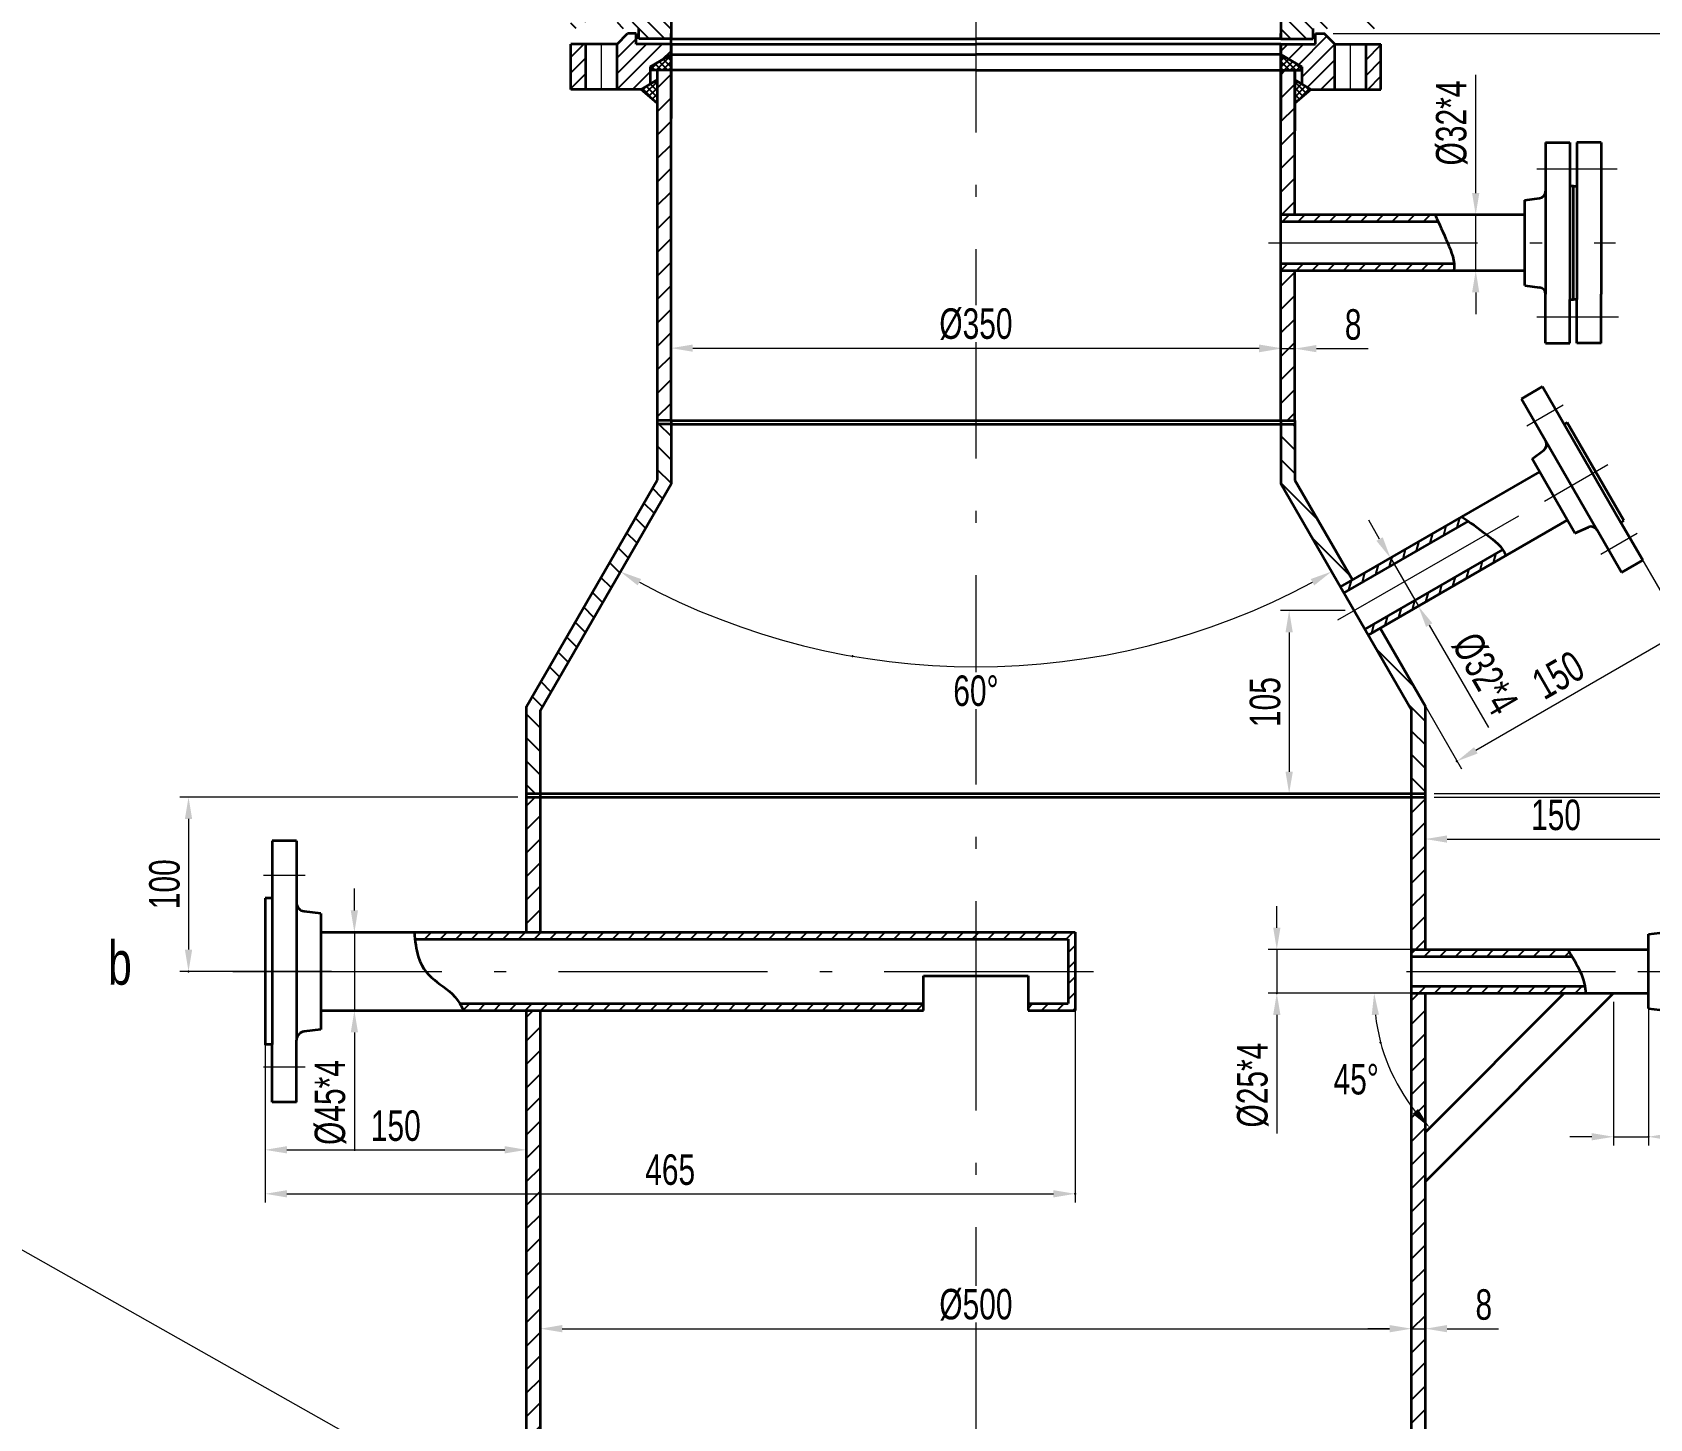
# Model space of a CAD drawing. Header units: millimetres. Extents: x -994 to 3211, y 1613 to 7558.
# Drawn here: x -240 to 688, y 3215 to 4010 of the extents above; entities that cross this region are included whole.
import ezdxf

# ---------------------------------------------------------------- set-up
doc = ezdxf.new("R2010")
doc.units = ezdxf.units.MM
doc.header["$LTSCALE"] = 10
doc.linetypes.add('ACAD_ISO10W100', pattern=[18.7, 12, -3, 0.7, -3])
for name, color, linetype, lineweight in [('中心线', 1, 'ACAD_ISO10W100', 18), ('实线层', 2, 'Continuous', 35), ('标注', 7, 'Continuous', 18)]:
    doc.layers.add(name, color=color, linetype=linetype, lineweight=lineweight)
doc.layers.add('剖面线层', color=5, linetype='Continuous')
doc.styles.add('HGCAD', font='HGCAD.SHX', dxfattribs={"width": 0.75, "bigfont": 'HZTXT.SHX'})
doc.dimstyles.new('HGCAD$0', dxfattribs={"dimtxt": 3.5, "dimasz": 2.5, "dimexe": 1, "dimexo": 1, "dimgap": 1, "dimtad": 1, "dimdec": 1, "dimdsep": 46, "dimtxsty": 'HGCAD', "dimcen": 0, "dimclrd": 130, "dimclre": 130, "dimclrt": 3, "dimadec": 1, "dimazin": 0, "dimtfac": 0.714286, "dimtmove": 0, "dimatfit": 1, "dimfxl": 0, "dimtzin": 0, "dimlwd": -1, "dimlwe": -1, "dimarcsym": 0})
doc.dimstyles.new('HGCAD$2', dxfattribs={"dimtxt": 3.5, "dimasz": 2.5, "dimexe": 1, "dimexo": 1, "dimgap": 1, "dimtad": 2, "dimtih": 1, "dimdec": 1, "dimdsep": 46, "dimtxsty": 'HGCAD', "dimcen": 0, "dimclrd": 130, "dimclre": 130, "dimclrt": 3, "dimadec": 0, "dimazin": 0, "dimtfac": 0.714286, "dimtmove": 0, "dimatfit": 1, "dimfxl": 0, "dimtzin": 0, "dimlwd": -1, "dimlwe": -1, "dimarcsym": 0})
pattern_1 = [(135, (-994.139, 1612.684), (-4.490128, -4.490128), [])]
pattern_2 = [(45, (-994.139, 1612.684), (-4.490128, 4.490128), [])]
pattern_3 = [(45, (-994.139, 1612.684), (-6.735192, 6.735192), [])]

# ---------------------------------------------------------------- blocks, each defined once
blk = doc.blocks.new('*D10')
at = {"color": 0, "ltscale": 5}
for p in [(709.73, 3547.57), (559.73, 3510.96), (709.73, 3510.96)]:
    blk.add_point(p, dxfattribs=at)
at = {"layer": '标注', "color": 130, "ltscale": 5}
for p, q in [((559.73, 3515.96), (559.73, 3552.57)), ((572.23, 3547.57), (697.23, 3547.57)), ((709.73, 3515.96), (709.73, 3552.57))]:
    blk.add_line(p, q, dxfattribs=at)
for points in [[(572.23, 3549.65), (572.23, 3545.48), (559.73, 3547.57)], [(697.23, 3549.65), (697.23, 3545.48), (709.73, 3547.57)]]:
    blk.add_solid(points, dxfattribs=at)
at = {"layer": '标注', "color": 3, "ltscale": 5, "insert": (634.73, 3561.32), "char_height": 17.5, "attachment_point": 5, "style": 'HGCAD', "bg_fill": 3, "box_fill_scale": 1.1, "bg_fill_color": 256, "bg_fill_true_color": 13158600, "bg_fill_transparency": 1022}
blk.add_mtext('150', dxfattribs=at)
blk = doc.blocks.new('*D11')
at = {"color": 0, "ltscale": 5}
for p in [(667.73, 3459.13), (687.73, 3459.13), (687.73, 3376.76)]:
    blk.add_point(p, dxfattribs=at)
at = {"layer": '标注', "color": 130, "ltscale": 5}
for p, q in [((667.73, 3454.13), (667.73, 3371.76)), ((687.73, 3454.13), (687.73, 3371.76)), ((655.23, 3376.76), (642.73, 3376.76)), ((667.73, 3376.76), (687.73, 3376.76)), ((700.23, 3376.76), (739.9, 3376.76))]:
    blk.add_line(p, q, dxfattribs=at)
for points in [[(655.23, 3378.85), (655.23, 3374.68), (667.73, 3376.76)], [(700.23, 3378.85), (700.23, 3374.68), (687.73, 3376.76)]]:
    blk.add_solid(points, dxfattribs=at)
at = {"layer": '标注', "color": 3, "ltscale": 5, "insert": (726.31, 3390.51), "char_height": 17.5, "attachment_point": 5, "style": 'HGCAD', "bg_fill": 3, "box_fill_scale": 1.1, "bg_fill_color": 256, "bg_fill_true_color": 13158600, "bg_fill_transparency": 1042}
blk.add_mtext('20', dxfattribs=at)
blk = doc.blocks.new('*D12')
at = {"color": 0, "ltscale": 5}
for p in [(559.73, 3484.13), (474.45, 3459.13), (559.73, 3459.13)]:
    blk.add_point(p, dxfattribs=at)
at = {"layer": '标注', "color": 130, "ltscale": 5}
for p, q in [((474.45, 3496.63), (474.45, 3509.13)), ((554.73, 3484.13), (469.45, 3484.13)), ((474.45, 3484.13), (474.45, 3459.13)), ((554.73, 3459.13), (469.45, 3459.13)), ((474.45, 3446.63), (474.45, 3378.7))]:
    blk.add_line(p, q, dxfattribs=at)
for points in [[(472.37, 3496.63), (476.53, 3496.63), (474.45, 3484.13)], [(472.37, 3446.63), (476.53, 3446.63), (474.45, 3459.13)]]:
    blk.add_solid(points, dxfattribs=at)
at = {"layer": '标注', "color": 3, "ltscale": 5, "insert": (460.7, 3406.42), "char_height": 17.5, "attachment_point": 5, "rotation": 90, "style": 'HGCAD', "bg_fill": 3, "box_fill_scale": 1.1, "bg_fill_color": 256, "bg_fill_true_color": 13158600, "bg_fill_transparency": 962}
blk.add_mtext('%%C25*4', dxfattribs=at)
blk = doc.blocks.new('*D13')
at = {"color": 0, "ltscale": 5}
for p in [(551.73, 3459.13), (639.45, 3459.13), (687.73, 3459.13), (534.03, 3430.89), (559.73, 3379.42)]:
    blk.add_point(p, dxfattribs=at)
at = {"layer": '标注', "color": 130, "ltscale": 5}
blk.add_line((546.73, 3459.13), (525.31, 3459.13), dxfattribs=at)
blk.add_arc((639.45, 3459.13), 109.14, 186.56576, 218.43424, dxfattribs=at)
for points in [[(528.94, 3446.53), (533.1, 3446.77), (530.31, 3459.13)], [(555.51, 3392.68), (552.4, 3389.9), (562.27, 3381.96)]]:
    blk.add_solid(points, dxfattribs=at)
at = {"layer": '标注', "color": 3, "ltscale": 5, "insert": (520.01, 3409.66), "char_height": 17.5, "attachment_point": 5, "style": 'HGCAD', "bg_fill": 3, "box_fill_scale": 1.1, "bg_fill_color": 256, "bg_fill_true_color": 13158600, "bg_fill_transparency": 837}
blk.add_mtext('45°', dxfattribs=at)
blk = doc.blocks.new('*D14')
at = {"color": 0, "ltscale": 5}
for p in [(51.73, 3260.85), (551.73, 3266.66), (551.73, 3260.85)]:
    blk.add_point(p, dxfattribs=at)
at = {"layer": '标注', "color": 130, "ltscale": 5}
for p, q in [((51.73, 3265.85), (51.73, 3271.66)), ((551.73, 3265.85), (551.73, 3271.66)), ((64.23, 3266.66), (539.23, 3266.66))]:
    blk.add_line(p, q, dxfattribs=at)
for points in [[(64.23, 3268.75), (64.23, 3264.58), (51.73, 3266.66)], [(539.23, 3268.75), (539.23, 3264.58), (551.73, 3266.66)]]:
    blk.add_solid(points, dxfattribs=at)
at = {"layer": '标注', "color": 3, "ltscale": 5, "insert": (301.73, 3280.41), "char_height": 17.5, "attachment_point": 5, "style": 'HGCAD', "bg_fill": 3, "box_fill_scale": 1.1, "bg_fill_color": 256, "bg_fill_true_color": 13158600, "bg_fill_transparency": 752}
blk.add_mtext('%%C500', dxfattribs=at)
blk = doc.blocks.new('*D15')
at = {"color": 0, "ltscale": 5}
for p in [(551.73, 3266.66), (559.73, 3266.66), (559.73, 3266.66)]:
    blk.add_point(p, dxfattribs=at)
at = {"layer": '标注', "color": 130, "ltscale": 5}
for p, q in [((539.23, 3266.66), (526.73, 3266.66)), ((551.73, 3266.66), (559.73, 3266.66)), ((572.23, 3266.66), (601.8, 3266.66))]:
    blk.add_line(p, q, dxfattribs=at)
for points in [[(539.23, 3268.75), (539.23, 3264.58), (551.73, 3266.66)], [(572.23, 3268.75), (572.23, 3264.58), (559.73, 3266.66)]]:
    blk.add_solid(points, dxfattribs=at)
at = {"layer": '标注', "color": 3, "ltscale": 5, "insert": (593.27, 3280.41), "char_height": 17.5, "attachment_point": 5, "style": 'HGCAD', "bg_fill": 3, "box_fill_scale": 1.1, "bg_fill_color": 256, "bg_fill_true_color": 13158600, "bg_fill_transparency": 1067}
blk.add_mtext('8', dxfattribs=at)
blk = doc.blocks.new('*D16')
at = {"color": 0, "ltscale": 5}
for p in [(-106.27, 3429.63), (43.73, 3429.63), (43.73, 3369.27)]:
    blk.add_point(p, dxfattribs=at)
at = {"layer": '标注', "color": 130, "ltscale": 5}
for p, q in [((-106.27, 3424.63), (-106.27, 3364.27)), ((43.73, 3424.63), (43.73, 3364.27))]:
    blk.add_line(p, q, dxfattribs=at)
at = {"layer": '标注', "color": 4, "ltscale": 5}
blk.add_line((-93.77, 3369.27), (31.23, 3369.27), dxfattribs=at)
for points in [[(-93.77, 3371.36), (-93.77, 3367.19), (-106.27, 3369.27)], [(31.23, 3371.36), (31.23, 3367.19), (43.73, 3369.27)]]:
    blk.add_solid(points, dxfattribs=at)
at = {"layer": '标注', "color": 3, "ltscale": 5, "insert": (-31.27, 3383.02), "char_height": 17.5, "attachment_point": 5, "style": 'HGCAD', "bg_fill": 3, "box_fill_scale": 1.1, "bg_fill_color": 256, "bg_fill_true_color": 13158600, "bg_fill_transparency": 762}
blk.add_mtext('150', dxfattribs=at)
blk = doc.blocks.new('*D17')
at = {"color": 0, "ltscale": 5}
for p in [(-106.27, 3471.63), (358.73, 3471.63), (358.73, 3344.05)]:
    blk.add_point(p, dxfattribs=at)
at = {"layer": '标注', "color": 130, "ltscale": 5}
for p, q in [((-106.27, 3466.63), (-106.27, 3339.05)), ((358.73, 3466.63), (358.73, 3339.05))]:
    blk.add_line(p, q, dxfattribs=at)
at = {"layer": '标注', "color": 4, "ltscale": 5}
blk.add_line((-93.77, 3344.05), (346.23, 3344.05), dxfattribs=at)
for points in [[(-93.77, 3346.13), (-93.77, 3341.96), (-106.27, 3344.05)], [(346.23, 3346.13), (346.23, 3341.96), (358.73, 3344.05)]]:
    blk.add_solid(points, dxfattribs=at)
at = {"layer": '标注', "color": 3, "ltscale": 5, "insert": (126.23, 3357.8), "char_height": 17.5, "attachment_point": 5, "style": 'HGCAD', "bg_fill": 3, "box_fill_scale": 1.1, "bg_fill_color": 256, "bg_fill_true_color": 13158600, "bg_fill_transparency": 732}
blk.add_mtext('465', dxfattribs=at)
blk = doc.blocks.new('*D18')
at = {"color": 0, "ltscale": 5}
for p in [(-39, 3494.13), (-55.04, 3449.13), (-39, 3449.13)]:
    blk.add_point(p, dxfattribs=at)
at = {"layer": '标注', "color": 4, "ltscale": 5}
for p, q in [((-55.04, 3506.63), (-55.04, 3519.13)), ((-55.04, 3494.13), (-55.04, 3449.13)), ((-55.04, 3436.63), (-55.04, 3368.7))]:
    blk.add_line(p, q, dxfattribs=at)
at = {"layer": '标注', "color": 130, "ltscale": 5}
for p, q in [((-44, 3494.13), (-60.04, 3494.13)), ((-44, 3449.13), (-60.04, 3449.13))]:
    blk.add_line(p, q, dxfattribs=at)
at = {"layer": '标注', "color": 4, "ltscale": 5}
for points in [[(-57.13, 3506.63), (-52.96, 3506.63), (-55.04, 3494.13)], [(-57.13, 3436.63), (-52.96, 3436.63), (-55.04, 3449.13)]]:
    blk.add_solid(points, dxfattribs=at)
at = {"layer": '标注', "color": 3, "ltscale": 5, "insert": (-68.79, 3396.42), "char_height": 17.5, "attachment_point": 5, "rotation": 90, "style": 'HGCAD', "bg_fill": 3, "box_fill_scale": 1.1, "bg_fill_color": 256, "bg_fill_true_color": 13158600, "bg_fill_transparency": 867}
blk.add_mtext('%%C45*4', dxfattribs=at)
blk = doc.blocks.new('*D19')
at = {"color": 0, "ltscale": 5}
for p in [(43.73, 3571.63), (-150.25, 3471.63), (-106.27, 3471.63)]:
    blk.add_point(p, dxfattribs=at)
at = {"layer": '标注', "color": 130, "ltscale": 5}
for p, q in [((38.73, 3571.63), (-155.25, 3571.63)), ((-111.27, 3471.63), (-155.25, 3471.63))]:
    blk.add_line(p, q, dxfattribs=at)
at = {"layer": '标注', "color": 4, "ltscale": 5}
blk.add_line((-150.25, 3559.13), (-150.25, 3484.13), dxfattribs=at)
for points in [[(-152.33, 3559.13), (-148.16, 3559.13), (-150.25, 3571.63)], [(-152.33, 3484.13), (-148.16, 3484.13), (-150.25, 3471.63)]]:
    blk.add_solid(points, dxfattribs=at)
at = {"layer": '标注', "color": 3, "ltscale": 5, "insert": (-164, 3521.63), "char_height": 17.5, "attachment_point": 5, "rotation": 90, "style": 'HGCAD', "bg_fill": 3, "box_fill_scale": 1.1, "bg_fill_color": 256, "bg_fill_true_color": 13158600, "bg_fill_transparency": 1067}
blk.add_mtext('100', dxfattribs=at)
blk = doc.blocks.new('*D20')
at = {"color": 0, "ltscale": 5}
for p in [(126.73, 3751.39), (476.73, 3751.39), (230.85, 3652.5), (51.73, 3621.49), (551.73, 3621.49)]:
    blk.add_point(p, dxfattribs=at)
at = {"layer": '标注', "color": 4, "ltscale": 5}
blk.add_arc((301.73, 4054.5), 408.2, 241.75458, 298.24542, dxfattribs=at)
for points in [[(107.54, 3693.08), (109.56, 3696.72), (97.63, 3700.99)], [(493.9, 3696.72), (495.93, 3693.08), (505.83, 3700.99)]]:
    blk.add_solid(points, dxfattribs=at)
at = {"layer": '标注', "color": 3, "ltscale": 5, "insert": (301.73, 3632.55), "char_height": 17.5, "attachment_point": 5, "style": 'HGCAD', "bg_fill": 3, "box_fill_scale": 1.1, "bg_fill_color": 256, "bg_fill_true_color": 13158600, "bg_fill_transparency": 1002}
blk.add_mtext('60°', dxfattribs=at)
blk = doc.blocks.new('*D21')
at = {"color": 0, "ltscale": 5}
for p in [(518.74, 3678.63), (481.53, 3573.63), (518.74, 3573.63)]:
    blk.add_point(p, dxfattribs=at)
at = {"layer": '标注', "color": 130, "ltscale": 5}
for p, q in [((513.74, 3678.63), (476.53, 3678.63)), ((513.74, 3573.63), (476.53, 3573.63))]:
    blk.add_line(p, q, dxfattribs=at)
at = {"layer": '标注', "color": 4, "ltscale": 5}
blk.add_line((481.53, 3666.13), (481.53, 3586.13), dxfattribs=at)
for points in [[(479.45, 3666.13), (483.62, 3666.13), (481.53, 3678.63)], [(479.45, 3586.13), (483.62, 3586.13), (481.53, 3573.63)]]:
    blk.add_solid(points, dxfattribs=at)
at = {"layer": '标注', "color": 3, "ltscale": 5, "insert": (467.78, 3626.13), "char_height": 17.5, "attachment_point": 5, "rotation": 90, "style": 'HGCAD', "bg_fill": 3, "box_fill_scale": 1.1, "bg_fill_color": 256, "bg_fill_true_color": 13158600, "bg_fill_transparency": 817}
blk.add_mtext('105', dxfattribs=at)
blk = doc.blocks.new('*D22')
at = {"color": 0, "ltscale": 5}
for p in [(681.56, 3712.61), (551.66, 3637.61), (577.88, 3592.2)]:
    blk.add_point(p, dxfattribs=at)
at = {"layer": '标注', "color": 130, "ltscale": 5}
for p, q in [((684.06, 3708.28), (710.29, 3662.87)), ((554.16, 3633.28), (580.38, 3587.87))]:
    blk.add_line(p, q, dxfattribs=at)
at = {"layer": '标注', "color": 4, "ltscale": 5}
blk.add_line((696.96, 3660.95), (588.71, 3598.45), dxfattribs=at)
for points in [[(695.92, 3662.75), (698, 3659.14), (707.79, 3667.2)], [(587.67, 3600.25), (589.75, 3596.64), (577.88, 3592.2)]]:
    blk.add_solid(points, dxfattribs=at)
at = {"layer": '标注', "color": 3, "ltscale": 5, "insert": (635.96, 3641.61), "char_height": 17.5, "attachment_point": 5, "rotation": 30, "style": 'HGCAD', "bg_fill": 3, "box_fill_scale": 1.1, "bg_fill_color": 256, "bg_fill_true_color": 13158600, "bg_fill_transparency": 1462}
blk.add_mtext('150', dxfattribs=at)
blk = doc.blocks.new('*D23')
at = {"color": 0, "ltscale": 5}
for p in [(539.69, 3708.84), (555.69, 3681.13), (555.69, 3681.13)]:
    blk.add_point(p, dxfattribs=at)
at = {"layer": '标注', "color": 4, "ltscale": 5}
for p, q in [((533.44, 3719.67), (527.19, 3730.49)), ((539.69, 3708.84), (555.69, 3681.13)), ((561.94, 3670.3), (595.91, 3611.47))]:
    blk.add_line(p, q, dxfattribs=at)
for points in [[(535.25, 3720.71), (531.64, 3718.63), (539.69, 3708.84)], [(563.75, 3671.35), (560.14, 3669.26), (555.69, 3681.13)]]:
    blk.add_solid(points, dxfattribs=at)
at = {"layer": '标注', "color": 3, "ltscale": 5, "insert": (593.96, 3642.35), "char_height": 17.5, "attachment_point": 5, "rotation": 300, "style": 'HGCAD', "bg_fill": 3, "box_fill_scale": 1.1, "bg_fill_color": 256, "bg_fill_true_color": 13158600, "bg_fill_transparency": 1227}
blk.add_mtext('%%c32*4', dxfattribs=at)
blk = doc.blocks.new('*D24')
at = {"color": 0, "ltscale": 5}
for p in [(126.73, 3829.36), (476.73, 3829.36), (476.73, 3829.19)]:
    blk.add_point(p, dxfattribs=at)
at = {"layer": '标注', "color": 4, "ltscale": 5}
blk.add_line((139.23, 3829.19), (464.23, 3829.19), dxfattribs=at)
at = {"layer": '标注', "color": 130, "ltscale": 5}
for p, q in [((126.73, 3824.36), (126.73, 3824.19)), ((476.73, 3824.36), (476.73, 3824.19))]:
    blk.add_line(p, q, dxfattribs=at)
at = {"layer": '标注', "color": 4, "ltscale": 5}
for points in [[(139.23, 3831.27), (139.23, 3827.11), (126.73, 3829.19)], [(464.23, 3831.27), (464.23, 3827.11), (476.73, 3829.19)]]:
    blk.add_solid(points, dxfattribs=at)
at = {"layer": '标注', "color": 3, "ltscale": 5, "insert": (301.73, 3842.94), "char_height": 17.5, "attachment_point": 5, "style": 'HGCAD', "bg_fill": 3, "box_fill_scale": 1.1, "bg_fill_color": 256, "bg_fill_true_color": 13158600, "bg_fill_transparency": 1162}
blk.add_mtext('%%C350', dxfattribs=at)
blk = doc.blocks.new('*D25')
at = {"color": 0, "ltscale": 5}
for p in [(476.73, 3829.36), (484.73, 3829.36), (484.73, 3828.9)]:
    blk.add_point(p, dxfattribs=at)
at = {"layer": '标注', "color": 4, "ltscale": 5}
for p, q in [((464.23, 3828.9), (451.73, 3828.9)), ((476.73, 3828.9), (484.73, 3828.9)), ((497.23, 3828.9), (526.8, 3828.9))]:
    blk.add_line(p, q, dxfattribs=at)
at = {"layer": '标注', "color": 130, "ltscale": 5}
for p, q in [((476.73, 3824.36), (476.73, 3823.9)), ((484.73, 3824.36), (484.73, 3823.9))]:
    blk.add_line(p, q, dxfattribs=at)
at = {"layer": '标注', "color": 4, "ltscale": 5}
for points in [[(464.23, 3830.99), (464.23, 3826.82), (476.73, 3828.9)], [(497.23, 3830.99), (497.23, 3826.82), (484.73, 3828.9)]]:
    blk.add_solid(points, dxfattribs=at)
at = {"layer": '标注', "color": 3, "ltscale": 5, "insert": (518.27, 3842.65), "char_height": 17.5, "attachment_point": 5, "style": 'HGCAD', "bg_fill": 3, "box_fill_scale": 1.1, "bg_fill_color": 256, "bg_fill_true_color": 13158600, "bg_fill_transparency": 2212}
blk.add_mtext('8', dxfattribs=at)
blk = doc.blocks.new('*D26')
at = {"color": 0, "ltscale": 5}
for p in [(588.62, 3905.62), (597.11, 3905.62), (597.11, 3873.62)]:
    blk.add_point(p, dxfattribs=at)
at = {"layer": '标注', "color": 4, "ltscale": 5}
for p, q in [((588.62, 3918.12), (588.62, 3986.06)), ((588.62, 3873.62), (588.62, 3905.62)), ((588.62, 3861.12), (588.62, 3848.62))]:
    blk.add_line(p, q, dxfattribs=at)
at = {"layer": '标注', "color": 130, "ltscale": 5}
for p, q in [((592.11, 3905.62), (583.62, 3905.62)), ((592.11, 3873.62), (583.62, 3873.62))]:
    blk.add_line(p, q, dxfattribs=at)
at = {"layer": '标注', "color": 4, "ltscale": 5}
for points in [[(586.54, 3918.12), (590.7, 3918.12), (588.62, 3905.62)], [(586.54, 3861.12), (590.7, 3861.12), (588.62, 3873.62)]]:
    blk.add_solid(points, dxfattribs=at)
at = {"layer": '标注', "color": 3, "ltscale": 5, "insert": (574.87, 3958.34), "char_height": 17.5, "attachment_point": 5, "rotation": 90, "style": 'HGCAD', "bg_fill": 3, "box_fill_scale": 1.1, "bg_fill_color": 256, "bg_fill_true_color": 13158600, "bg_fill_transparency": 1702}
blk.add_mtext('%%C32*4', dxfattribs=at)
blk = doc.blocks.new('*D63')
at = {"color": 0, "ltscale": 5}
for p in [(559.73, 3571.63), (914.35, 2671.63), (1028.9, 2671.63)]:
    blk.add_point(p, dxfattribs=at)
at = {"layer": '标注', "color": 130, "ltscale": 5}
for p, q in [((564.73, 3571.63), (1033.9, 3571.63)), ((919.35, 2671.63), (1033.9, 2671.63))]:
    blk.add_line(p, q, dxfattribs=at)
at = {"layer": '标注', "color": 4, "ltscale": 5}
blk.add_line((1028.9, 3559.13), (1028.9, 2684.13), dxfattribs=at)
for points in [[(1026.82, 3559.13), (1030.98, 3559.13), (1028.9, 3571.63)], [(1026.82, 2684.13), (1030.98, 2684.13), (1028.9, 2671.63)]]:
    blk.add_solid(points, dxfattribs=at)
at = {"layer": '标注', "color": 3, "ltscale": 5, "insert": (1015.15, 3121.63), "char_height": 17.5, "attachment_point": 5, "rotation": 90, "style": 'HGCAD', "bg_fill": 3, "box_fill_scale": 1.1, "bg_fill_color": 256, "bg_fill_true_color": 13158600, "bg_fill_transparency": 187}
blk.add_mtext('900', dxfattribs=at)
blk = doc.blocks.new('*D65')
at = {"color": 0, "ltscale": 5}
for p in [(501.73, 4009.63), (1028.9, 4009.63), (559.73, 3573.63)]:
    blk.add_point(p, dxfattribs=at)
at = {"layer": '标注', "color": 130, "ltscale": 5}
for p, q in [((506.73, 4009.63), (1033.9, 4009.63)), ((564.73, 3573.63), (1033.9, 3573.63))]:
    blk.add_line(p, q, dxfattribs=at)
at = {"layer": '标注', "color": 4, "ltscale": 5}
blk.add_line((1028.9, 3586.13), (1028.9, 3997.13), dxfattribs=at)
for points in [[(1026.82, 3997.13), (1030.98, 3997.13), (1028.9, 4009.63)], [(1026.82, 3586.13), (1030.98, 3586.13), (1028.9, 3573.63)]]:
    blk.add_solid(points, dxfattribs=at)
at = {"layer": '标注', "color": 3, "ltscale": 5, "insert": (1015.15, 3791.63), "char_height": 17.5, "attachment_point": 5, "rotation": 90, "style": 'HGCAD', "bg_fill": 3, "box_fill_scale": 1.1, "bg_fill_color": 256, "bg_fill_true_color": 13158600, "bg_fill_transparency": 287}
blk.add_mtext('436', dxfattribs=at)
blk = doc.blocks.new('*D91')
at = {"color": 0, "ltscale": 5}
for p in [(343.73, 7052.53), (343.73, 2361.63), (1175.34, 2361.63)]:
    blk.add_point(p, dxfattribs=at)
at = {"layer": '标注', "color": 130, "ltscale": 5}
for p, q in [((348.73, 7052.53), (1180.34, 7052.53)), ((348.73, 2361.63), (1180.34, 2361.63))]:
    blk.add_line(p, q, dxfattribs=at)
at = {"layer": '标注', "color": 4, "ltscale": 5}
blk.add_line((1175.34, 7040.03), (1175.34, 2374.13), dxfattribs=at)
for points in [[(1173.25, 7040.03), (1177.42, 7040.03), (1175.34, 7052.53)], [(1173.25, 2374.13), (1177.42, 2374.13), (1175.34, 2361.63)]]:
    blk.add_solid(points, dxfattribs=at)
at = {"layer": '标注', "color": 3, "ltscale": 5, "insert": (1161.59, 4707.08), "char_height": 17.5, "attachment_point": 5, "rotation": 90, "style": 'HGCAD', "bg_fill": 3, "box_fill_scale": 1.1, "bg_fill_color": 256, "bg_fill_true_color": 13158600, "bg_fill_transparency": 497}
blk.add_mtext('9555', dxfattribs=at)

msp = doc.modelspace()

# ---------------------------------------------------------------- hatches: boundary and pattern name
at = {"layer": '剖面线层'}
h = msp.add_hatch(dxfattribs=at)
h.set_pattern_fill('ANSI31', color=256, scale=2, angle=90, style=0)
h.set_pattern_definition(pattern_1)
h.paths.add_polyline_path([(114.73, 4025.59), (126.73, 4018.66), (126.73, 4012.59), (126.73, 4006.59), (108.23, 4006.59), (108.23, 4012.59), (95.73, 4012.59), (95.73, 4038.59), (109.54, 4038.59), (114.73, 4035.59)])
h.paths.add_polyline_path([(77.73, 4012.59), (69.23, 4012.59), (69.23, 4038.59), (77.73, 4038.59)])
h = msp.add_hatch(dxfattribs=at)
h.set_pattern_fill('ANSI31', color=256, scale=2, angle=90, style=0)
h.set_pattern_definition(pattern_1)
h.paths.add_polyline_path([(488.73, 4025.59), (476.73, 4018.66), (476.73, 4012.59), (476.73, 4006.59), (495.23, 4006.59), (495.23, 4012.59), (507.73, 4012.59), (507.73, 4038.59), (493.93, 4038.59), (488.73, 4035.59)])
h.paths.add_polyline_path([(525.73, 4012.59), (534.23, 4012.59), (534.23, 4038.59), (525.73, 4038.59)])
h = msp.add_hatch(dxfattribs=at)
h.set_pattern_fill('ANSI31', color=256, scale=2, style=0)
h.set_pattern_definition(pattern_2)
h.paths.add_polyline_path([(95.73, 4003.63), (101.73, 4009.63), (106.73, 4009.63), (106.73, 4003.63), (126.73, 4003.63), (126.73, 3997.56), (114.73, 3990.63), (114.73, 3980.63), (109.54, 3977.63), (95.73, 3977.63)])
h.paths.add_polyline_path([(77.73, 3977.63), (69.23, 3977.63), (69.23, 4003.63), (77.73, 4003.63)])
h = msp.add_hatch(dxfattribs=at)
h.set_pattern_fill('ANSI31', color=256, scale=2, style=0)
h.set_pattern_definition(pattern_2)
h.paths.add_polyline_path([(507.73, 4003.63), (501.73, 4009.63), (496.73, 4009.63), (496.73, 4003.63), (476.73, 4003.63), (476.73, 3997.56), (488.73, 3990.63), (488.73, 3980.63), (493.93, 3977.63), (507.73, 3977.63)])
h.paths.add_polyline_path([(525.73, 3977.63), (534.23, 3977.63), (534.23, 4003.63), (525.73, 4003.63)])
h = msp.add_hatch(dxfattribs=at)
h.set_pattern_fill('ANSI37', color=256, scale=0.8, style=0)
h.set_pattern_definition([(135, (110.7338, 2221.0688), (1.7960512, 1.7960512), []), (45, (110.7338, 2221.0688), (1.7960512, -1.7960512), [])])
h.paths.add_polyline_path([(114.73, 3990.63), (114.73, 3988.63), (126.73, 3988.63), (126.73, 3997.56)])
h.paths.add_polyline_path([(118.73, 3983.04), (109.54, 3977.63), (118.73, 3969.63)])
h = msp.add_hatch(dxfattribs=at)
h.set_pattern_fill('ANSI37', color=256, scale=0.8, style=0)
h.set_pattern_definition([(45, (492.7319, 2221.0688), (-1.7960512, 1.7960512), []), (135, (492.7319, 2221.0688), (-1.7960512, -1.7960512), [])])
h.paths.add_polyline_path([(476.73, 3997.56), (476.73, 3988.63), (488.73, 3988.63), (488.73, 3990.63)])
h.paths.add_polyline_path([(484.73, 3969.63), (493.93, 3977.63), (484.73, 3983.04)])
at = {"layer": '剖面线层', "ltscale": 5}
h = msp.add_hatch(dxfattribs=at)
h.set_pattern_fill('ANSI31', color=256, scale=3, style=0)
h.set_pattern_definition(pattern_3)
h.paths.add_polyline_path([(126.73, 3988.63), (118.73, 3988.63), (118.73, 3787.63), (126.73, 3787.63)])
h.paths.add_polyline_path([(484.73, 3988.63), (476.73, 3988.63), (476.73, 3961.02), (476.73, 3905.62), (484.73, 3905.62)])
h.paths.add_polyline_path([(484.73, 3873.62), (476.73, 3873.62), (476.73, 3787.63), (484.73, 3787.63)])
h = msp.add_hatch(dxfattribs=at)
h.set_pattern_fill('ANSI31', color=256, scale=2, style=0)
h.set_pattern_definition(pattern_2)
edge = h.paths.add_edge_path()
edge.add_spline(control_points=[(567.14, 3901.62), (566.52, 3902.97), (565.9, 3904.3), (565.28, 3905.62)], knot_values=[12.477004, 12.477004, 12.477004, 12.477004, 16.922924, 16.922924, 16.922924, 16.922924], degree=3, periodic=0)
edge.add_line((565.28, 3905.62), (476.73, 3905.62))
edge.add_line((476.73, 3905.62), (476.73, 3901.62))
edge.add_line((476.73, 3901.62), (567.14, 3901.62))
edge = h.paths.add_edge_path()
edge.add_spline(control_points=[(576.1, 3873.62), (576.3, 3874.95), (576.32, 3876.28), (576.19, 3877.62)], knot_values=[41.711222, 41.711222, 41.711222, 41.711222, 45.72334, 45.72334, 45.72334, 45.72334], degree=3, periodic=0)
edge.add_line((576.19, 3877.62), (476.73, 3877.62))
edge.add_line((476.73, 3877.62), (476.73, 3873.62))
edge.add_line((476.73, 3873.62), (576.1, 3873.62))
h = msp.add_hatch(dxfattribs=at)
h.set_pattern_fill('ANSI31', color=256, scale=3, angle=90, style=0)
h.set_pattern_definition([(135, (-994.139, 1612.684), (-6.735192, -6.735192), [])])
h.paths.add_polyline_path([(126.73, 3785.63), (118.73, 3785.63), (118.73, 3753.54), (43.73, 3623.63), (43.73, 3573.63), (51.73, 3573.63), (51.73, 3621.49), (126.73, 3751.39)])
h.paths.add_polyline_path([(484.73, 3785.63), (476.73, 3785.63), (476.73, 3751.39), (510.9, 3692.22), (517.83, 3696.22), (484.73, 3753.54)])
h.paths.add_polyline_path([(559.73, 3623.63), (533.83, 3668.51), (526.9, 3664.51), (551.73, 3621.49), (551.73, 3573.63), (559.73, 3573.63)])
h = msp.add_hatch(dxfattribs=at)
h.set_pattern_fill('ANSI31', color=256, scale=2, angle=30, style=0)
h.set_pattern_definition([(75, (-994.139, 1612.684), (-6.133629, 1.643501), [])])
edge = h.paths.add_edge_path()
edge.add_spline(control_points=[(584.27, 3729.96), (583.06, 3730.81), (581.85, 3731.66), (580.65, 3732.49)], knot_values=[12.477004, 12.477004, 12.477004, 12.477004, 16.922916, 16.922916, 16.922916, 16.922916], degree=3, periodic=0)
edge.add_line((580.65, 3732.49), (510.9, 3692.22))
edge.add_line((510.9, 3692.22), (512.9, 3688.75))
edge.add_line((512.9, 3688.75), (584.27, 3729.96))
edge = h.paths.add_edge_path()
edge.add_spline(control_points=[(606.02, 3710.19), (605.9, 3710.5), (605.76, 3710.82), (605.62, 3711.12)], knot_values=[44.702642, 44.702642, 44.702642, 44.702642, 45.72334, 45.72334, 45.72334, 45.72334], degree=3, periodic=0)
edge.add_spline(control_points=[(605.62, 3711.12), (605.33, 3711.74), (605, 3712.33), (604.64, 3712.91)], knot_values=[42.660499, 42.660499, 42.660499, 42.660499, 44.702642, 44.702642, 44.702642, 44.702642], degree=3, periodic=0)
edge.add_spline(control_points=[(604.64, 3712.91), (604.47, 3713.17), (604.29, 3713.44), (604.1, 3713.7)], knot_values=[41.711222, 41.711222, 41.711222, 41.711222, 42.660499, 42.660499, 42.660499, 42.660499], degree=3, periodic=0)
edge.add_line((604.1, 3713.7), (524.9, 3667.97))
edge.add_line((524.9, 3667.97), (526.9, 3664.51))
edge.add_line((526.9, 3664.51), (606.02, 3710.19))
h = msp.add_hatch(dxfattribs=at)
h.set_pattern_fill('ANSI31', color=256, scale=3, style=0)
h.set_pattern_definition(pattern_3)
h.paths.add_polyline_path([(51.73, 3571.63), (43.73, 3571.63), (43.73, 3494.13), (51.73, 3494.13)])
h.paths.add_polyline_path([(559.73, 3571.63), (551.73, 3571.63), (551.73, 3484.13), (559.73, 3484.13)])
h.paths.add_polyline_path([(559.73, 3459.13), (551.73, 3459.13), (551.73, 2984.13), (559.73, 2984.13)])
h.paths.add_polyline_path([(559.73, 2959.13), (551.73, 2959.13), (551.73, 2671.63), (559.73, 2671.63)])
h = msp.add_hatch(dxfattribs=at)
h.set_pattern_fill('ANSI31', color=256, scale=2, style=0)
h.set_pattern_definition(pattern_2)
edge = h.paths.add_edge_path()
edge.add_line((271.73, 3453.13), (5.48, 3453.13))
edge.add_spline(control_points=[(5.48, 3453.13), (5.57, 3452.97), (5.67, 3452.8), (5.77, 3452.64)], knot_values=[79.495547, 79.495547, 79.495547, 79.495547, 79.995557, 79.995557, 79.995557, 79.995557], degree=3, periodic=0)
edge.add_spline(control_points=[(5.77, 3452.64), (6.07, 3452.12), (6.36, 3451.58), (6.63, 3451.03)], knot_values=[79.995557, 79.995557, 79.995557, 79.995557, 81.532937, 81.532937, 81.532937, 81.532937], degree=3, periodic=0)
edge.add_spline(control_points=[(6.63, 3451.03), (6.94, 3450.42), (7.24, 3449.78), (7.51, 3449.13)], knot_values=[81.532937, 81.532937, 81.532937, 81.532937, 83.236812, 83.236812, 83.236812, 83.236812], degree=3, periodic=0)
edge.add_line((7.51, 3449.13), (271.73, 3449.13))
edge.add_line((271.73, 3449.13), (271.73, 3453.13))
h.paths.add_polyline_path([(358.73, 3494.13), (-20.6, 3494.13), (-20.26, 3490.13), (354.73, 3490.13), (354.73, 3453.13), (331.73, 3453.13), (331.73, 3449.13), (358.73, 3449.13)])
h = msp.add_hatch(dxfattribs=at)
h.set_pattern_fill('ANSI31', color=256, scale=2, style=0)
h.set_pattern_definition(pattern_2)
h.paths.add_polyline_path([(641.4, 3484.13), (551.73, 3484.13), (551.73, 3480.13), (643.94, 3480.13)])
edge = h.paths.add_edge_path()
edge.add_spline(control_points=[(651.58, 3459.13), (651.63, 3460.39), (651.53, 3461.72), (651.28, 3463.13)], knot_values=[36.851093, 36.851093, 36.851093, 36.851093, 40.543156, 40.543156, 40.543156, 40.543156], degree=3, periodic=0)
edge.add_line((651.28, 3463.13), (551.73, 3463.13))
edge.add_line((551.73, 3463.13), (551.73, 3459.13))
edge.add_line((551.73, 3459.13), (651.58, 3459.13))
h = msp.add_hatch(dxfattribs=at)
h.set_pattern_fill('ANSI31', color=256, scale=3, style=0)
h.set_pattern_definition(pattern_3)
h.paths.add_polyline_path([(51.73, 2671.63), (43.73, 2671.63), (43.73, 3449.13), (51.73, 3449.13)])

# ---------------------------------------------------------------- linework, layer by layer
at = {"layer": '中心线'}
for p, q in [((301.73, 7064.9), (301.73, 2333.5)), ((86.73, 3977.63), (86.73, 4003.63)), ((516.73, 3977.63), (516.73, 4003.63)), ((509.39, 3673.26), (628.02, 3741.36)), ((-124.86, 3471.63), (370.39, 3471.63)), ((548.83, 3471.63), (733.31, 3471.63))]:
    msp.add_line(p, q, dxfattribs=at)
at = {"layer": '中心线', "color": 1, "linetype": 'ACAD_ISO10W100'}
for p, q in [((623.73, 3932.12), (669.84, 3932.12)), ((469.68, 3889.62), (668.81, 3889.62)), ((623.73, 3847.12), (670.53, 3847.12)), ((618.02, 3784.67), (638.81, 3796.67)), ((628.02, 3741.36), (664.39, 3762.36)), ((660.52, 3711.06), (681.31, 3723.06)), ((-83.27, 3526.63), (-107.27, 3526.63)), ((-68.27, 3471.63), (-112.27, 3471.63)), ((681.73, 3471.63), (719.73, 3471.63)), ((-83.27, 3416.63), (-107.27, 3416.63))]:
    msp.add_line(p, q, dxfattribs=at)
at = {"layer": '实线层'}
for p, q in [((108.23, 4006.59), (108.23, 4012.59)), ((126.73, 4018.66), (126.73, 4006.59)), ((476.73, 4018.66), (476.73, 4006.59)), ((495.23, 4006.59), (495.23, 4012.59)), ((69.23, 3977.63), (69.23, 4003.63)), ((95.73, 4003.63), (69.23, 4003.63)), ((77.73, 3977.63), (77.73, 4003.63)), ((95.73, 4003.63), (101.73, 4009.63)), ((95.73, 3977.63), (95.73, 4003.63)), ((106.73, 4009.63), (101.73, 4009.63)), ((106.73, 4003.63), (106.73, 4009.63)), ((126.73, 4003.63), (106.73, 4003.63)), ((126.73, 4006.59), (108.23, 4006.59)), ((126.73, 3787.63), (126.73, 4009.63)), ((126.73, 4006.59), (126.73, 4009.63)), ((126.73, 4006.59), (301.73, 4006.59)), ((126.73, 4003.63), (126.73, 3961.02)), ((126.73, 4003.63), (301.73, 4003.63)), ((476.73, 4006.59), (301.73, 4006.59)), ((476.73, 4003.63), (301.73, 4003.63)), ((476.73, 4006.59), (476.73, 4009.63)), ((476.73, 4006.59), (495.23, 4006.59)), ((476.73, 3787.63), (476.73, 4003.63)), ((476.73, 4003.63), (476.73, 3961.02)), ((476.73, 4003.63), (496.73, 4003.63)), ((496.73, 4003.63), (496.73, 4009.63)), ((496.73, 4009.63), (501.73, 4009.63)), ((507.73, 4003.63), (501.73, 4009.63)), ((507.73, 3977.63), (507.73, 4003.63)), ((507.73, 4003.63), (534.23, 4003.63)), ((525.73, 3977.63), (525.73, 4003.63)), ((534.23, 3977.63), (534.23, 4003.63)), ((114.73, 3990.63), (126.73, 3997.56)), ((126.73, 3997.56), (301.73, 3997.56)), ((476.73, 3997.56), (301.73, 3997.56)), ((488.73, 3990.63), (476.73, 3997.56)), ((118.73, 3983.04), (109.54, 3977.63)), ((114.73, 3990.63), (114.73, 3980.63)), ((301.73, 3988.63), (114.73, 3988.63)), ((118.73, 3988.63), (118.73, 3787.63)), ((301.73, 3988.63), (488.73, 3988.63)), ((484.73, 3988.63), (484.73, 3953.87)), ((484.73, 3905.62), (484.73, 3988.63)), ((484.73, 3983.04), (493.93, 3977.63)), ((488.73, 3990.63), (488.73, 3980.63)), ((109.54, 3977.63), (69.23, 3977.63)), ((118.73, 3969.63), (109.54, 3977.63)), ((118.73, 3977.63), (118.73, 3969.63)), ((484.73, 3977.63), (484.73, 3969.63)), ((484.73, 3969.63), (493.93, 3977.63)), ((493.93, 3977.63), (534.23, 3977.63)), ((628.73, 3947.12), (642.73, 3947.12)), ((628.73, 3947.12), (628.73, 3860.09)), ((642.73, 3947.12), (642.73, 3857.12)), ((660.73, 3947.12), (646.73, 3947.12)), ((646.73, 3947.12), (646.73, 3857.12)), ((660.73, 3947.12), (660.73, 3860.09)), ((644.73, 3922.12), (642.73, 3922.12)), ((644.73, 3857.12), (644.73, 3922.12)), ((644.73, 3857.12), (644.73, 3922.12)), ((644.73, 3922.12), (646.73, 3922.12)), ((616.73, 3914.15), (625.22, 3915.19)), ((616.73, 3865.1), (616.73, 3914.15)), ((616.73, 3905.62), (476.73, 3905.62)), ((567.14, 3901.62), (476.73, 3901.62)), ((576.19, 3877.62), (476.73, 3877.62)), ((616.73, 3873.62), (476.73, 3873.62)), ((484.73, 3787.63), (484.73, 3873.62)), ((616.73, 3865.1), (625.22, 3864.06)), ((628.73, 3832.12), (628.73, 3860.09)), ((642.73, 3832.12), (642.73, 3857.12)), ((642.73, 3857.12), (644.73, 3857.12)), ((646.73, 3857.12), (644.73, 3857.12)), ((646.73, 3832.12), (646.73, 3857.12)), ((660.73, 3832.12), (660.73, 3860.09)), ((628.73, 3832.12), (642.73, 3832.12)), ((660.73, 3832.12), (646.73, 3832.12)), ((614.86, 3800.16), (626.98, 3807.16)), ((626.98, 3807.16), (671.98, 3729.22)), ((614.86, 3800.16), (658.37, 3724.78)), ((126.73, 3787.63), (118.73, 3787.63)), ((118.73, 3787.63), (118.73, 3785.63)), ((126.73, 3785.63), (118.73, 3785.63)), ((118.73, 3785.63), (118.73, 3753.54)), ((126.73, 3787.63), (126.73, 3785.63)), ((126.73, 3787.63), (476.73, 3787.63)), ((126.73, 3785.63), (126.73, 3751.39)), ((126.73, 3785.63), (476.73, 3785.63)), ((476.73, 3787.63), (484.73, 3787.63)), ((476.73, 3787.63), (476.73, 3785.63)), ((476.73, 3785.63), (484.73, 3785.63)), ((476.73, 3785.63), (476.73, 3751.39)), ((484.73, 3787.63), (484.73, 3785.63)), ((484.73, 3785.63), (484.73, 3753.54)), ((641.21, 3786.51), (639.48, 3785.51)), ((673.71, 3730.22), (641.21, 3786.51)), ((620.95, 3765.6), (627.78, 3770.75)), ((645.48, 3723.12), (620.95, 3765.6)), ((43.73, 3623.63), (118.73, 3753.54)), ((51.73, 3621.49), (126.73, 3751.39)), ((551.73, 3621.49), (476.73, 3751.39)), ((517.83, 3696.22), (484.73, 3753.54)), ((625.21, 3758.22), (510.9, 3692.22)), ((584.27, 3729.96), (512.9, 3688.75)), ((641.21, 3730.51), (526.9, 3664.51)), ((645.48, 3723.12), (653.35, 3726.46)), ((672.36, 3700.57), (658.37, 3724.78)), ((671.98, 3729.22), (673.71, 3730.22)), ((684.48, 3707.57), (671.98, 3729.22)), ((604.1, 3713.7), (524.9, 3667.97)), ((672.36, 3700.57), (684.48, 3707.57)), ((559.73, 3623.63), (533.83, 3668.51)), ((43.73, 3573.63), (43.73, 3623.63)), ((51.73, 3573.63), (51.73, 3621.49)), ((551.73, 3573.63), (551.73, 3621.49)), ((559.73, 3573.63), (559.73, 3623.63)), ((43.73, 3571.63), (43.73, 3573.63)), ((43.73, 3573.63), (559.73, 3573.63)), ((43.73, 3571.63), (43.73, 3573.63)), ((43.73, 3571.63), (559.73, 3571.63)), ((43.73, 3494.13), (43.73, 3571.63)), ((51.73, 3571.63), (51.73, 3573.63)), ((51.73, 3571.63), (51.73, 3573.63)), ((51.73, 3494.13), (51.73, 3571.63)), ((551.73, 3571.63), (551.73, 3573.63)), ((551.73, 2671.63), (551.73, 3571.63)), ((559.73, 3571.63), (559.73, 3573.63)), ((559.73, 3484.13), (559.73, 3571.63)), ((-88.27, 3546.63), (-102.27, 3546.63)), ((-102.27, 3546.63), (-102.27, 3429.63)), ((-88.27, 3546.63), (-88.27, 3432.21)), ((-102.27, 3513.63), (-106.27, 3513.63)), ((-106.27, 3513.63), (-106.27, 3429.63)), ((-74.27, 3504.91), (-83.88, 3506.09)), ((-74.27, 3504.91), (-74.27, 3438.35)), ((-74.27, 3494.13), (358.73, 3494.13)), ((358.73, 3494.13), (358.73, 3449.13)), ((687.73, 3492.9), (694.22, 3493.7)), ((687.73, 3450.36), (687.73, 3492.9)), ((-20.26, 3490.13), (354.73, 3490.13)), ((354.73, 3490.13), (354.73, 3453.13)), ((551.73, 3484.13), (687.73, 3484.13)), ((551.73, 3480.13), (643.94, 3480.13)), ((271.73, 3449.13), (271.73, 3469.13)), ((271.73, 3469.13), (301.73, 3469.13)), ((301.73, 3469.13), (331.73, 3469.13)), ((331.73, 3469.13), (331.73, 3449.13)), ((551.73, 3463.13), (651.28, 3463.13)), ((551.73, 3459.13), (687.73, 3459.13)), ((559.73, 2984.13), (559.73, 3459.13)), ((559.73, 3351.13), (667.73, 3459.13)), ((559.73, 3379.42), (639.45, 3459.13)), ((-74.27, 3449.13), (271.73, 3449.13)), ((5.48, 3453.13), (271.73, 3453.13)), ((43.73, 2671.63), (43.73, 3449.13)), ((51.73, 2671.63), (51.73, 3449.13)), ((331.73, 3453.13), (354.73, 3453.13)), ((331.73, 3449.13), (358.73, 3449.13)), ((687.73, 3450.36), (694.22, 3449.56)), ((-74.27, 3438.35), (-83.88, 3437.17)), ((-102.27, 3429.63), (-106.27, 3429.63)), ((-102.27, 3396.63), (-102.27, 3429.63)), ((-88.27, 3396.63), (-88.27, 3432.21)), ((-88.27, 3396.63), (-102.27, 3396.63))]:
    msp.add_line(p, q, dxfattribs=at)
for centre, radius, start, end in [((624.73, 3919.16), 4, 277.00002, 0), ((624.73, 3860.09), 4, 0, 82.99998), ((625.37, 3773.94), 4, 307.00002, 30), ((654.91, 3722.78), 4, 30, 112.99998), ((-83.27, 3511.06), 5, 180, 262.99998), ((-83.27, 3432.21), 5, 97.00002, 180)]:
    msp.add_arc(centre, radius, start, end, dxfattribs=at)
for points, knots in [([(565.28, 3905.62), (567.67, 3900.53), (572.31, 3890.36), (576.92, 3878.93), (576.1, 3873.62)], [12.477004, 12.477004, 12.477004, 12.477004, 29.606137, 45.72334, 45.72334, 45.72334, 45.72334]), ([(580.65, 3732.49), (585.27, 3729.27), (594.37, 3722.79), (604.08, 3715.2), (606.02, 3710.19)], [12.477004, 12.477004, 12.477004, 12.477004, 29.606137, 45.72334, 45.72334, 45.72334, 45.72334]), ([(-20.6, 3494.13), (-20.27, 3489.02), (-16.99, 3465.17), (-0.41, 3464.95), (6.9, 3450.56), (7.51, 3449.13)], [34.058533, 34.058533, 34.058533, 34.058533, 43.342272, 79.495547, 83.236812, 83.236812, 83.236812, 83.236812]), ([(641.4, 3484.13), (644.09, 3480.06), (649.8, 3470.29), (651.72, 3462.68), (651.58, 3459.13)], [21.434603, 21.434603, 21.434603, 21.434603, 30.11429, 40.543156, 40.543156, 40.543156, 40.543156])]:
    msp.add_open_spline(points, degree=3, knots=knots, dxfattribs=at)

# ---------------------------------------------------------------- texts
at = {"layer": '标注', "ltscale": 5, "insert": (-196.46, 3489.02), "char_height": 25, "width": 45.6536, "attachment_point": 1, "style": 'HGCAD'}
msp.add_mtext('{\\C0;b}', dxfattribs=at)

# ---------------------------------------------------------------- next in the draw order: dimensions: what is measured, and where the dimension line sits
at = {"layer": '标注', "ltscale": 5}
dim = msp.add_linear_dim(base=(588.62, 3905.62), p1=(597.11, 3873.62), p2=(597.11, 3905.62), angle=90, text='%%C32*4', dimstyle='HGCAD$0', override={"dimscale": 5, "dimclrd": 4, "dimtdec": 1}, dxfattribs=at)
dim.commit()
dim.dimension.update_dxf_attribs({"geometry": '*D26', "text_midpoint": (574.87, 3958.34)})
for base, p1, p2, text, override, picture, middle in [((476.73, 3829.19), (126.73, 3829.36), (476.73, 3829.36), '%%C350', {"dimscale": 5, "dimclrd": 4, "dimtdec": 1}, '*D24', (301.73, 3842.94)), ((551.73, 3266.66), (51.73, 3260.85), (551.73, 3260.85), '%%C500', {"dimscale": 5}, '*D14', (301.73, 3280.41))]:
    dim = msp.add_linear_dim(base=base, p1=p1, p2=p2, text=text, dimstyle='HGCAD$0', override=override, dxfattribs=at)
    dim.commit()
    dim.dimension.update_dxf_attribs({"geometry": picture, "text_midpoint": middle})
dim = msp.add_angular_dim_2l(base=(230.85, 3652.5), line1=((551.73, 3621.49), (476.73, 3751.39)), line2=((51.73, 3621.49), (126.73, 3751.39)), dimstyle='HGCAD$2', override={"dimscale": 5, "dimclrd": 4, "dimtdec": 1}, dxfattribs=at)
dim.commit()
dim.dimension.update_dxf_attribs({"geometry": '*D20', "text_midpoint": (301.73, 3632.55)})
for base, p1, p2, override, picture, middle in [((709.73, 3547.57), (559.73, 3510.96), (709.73, 3510.96), {"dimscale": 5}, '*D10', (634.73, 3561.32)), ((687.73, 3376.76), (667.73, 3459.13), (687.73, 3459.13), {"dimscale": 5}, '*D11', (726.31, 3390.51)), ((43.73, 3369.27), (-106.27, 3429.63), (43.73, 3429.63), {"dimscale": 5, "dimclrd": 4, "dimtdec": 1}, '*D16', (-31.27, 3383.02))]:
    dim = msp.add_linear_dim(base=base, p1=p1, p2=p2, dimstyle='HGCAD$0', override=override, dxfattribs=at)
    dim.commit()
    dim.dimension.update_dxf_attribs({"geometry": picture, "text_midpoint": middle})

# ---------------------------------------------------------------- next in the draw order: dimensions: what is measured, and where the dimension line sits
for base, p1, p2, override, picture, middle in [((484.73, 3828.9), (476.73, 3829.36), (484.73, 3829.36), {"dimscale": 5, "dimclrd": 4, "dimtdec": 1}, '*D25', (518.27, 3842.65)), ((358.73, 3344.05), (-106.27, 3471.63), (358.73, 3471.63), {"dimscale": 5, "dimclrd": 4, "dimtdec": 1}, '*D17', (126.23, 3357.8)), ((559.73, 3266.66), (551.73, 3266.66), (559.73, 3266.66), {"dimscale": 5}, '*D15', (593.27, 3280.41))]:
    dim = msp.add_linear_dim(base=base, p1=p1, p2=p2, dimstyle='HGCAD$0', override=override, dxfattribs=at)
    dim.commit()
    dim.dimension.update_dxf_attribs({"geometry": picture, "text_midpoint": middle})
dim = msp.add_aligned_dim(p1=(681.56, 3712.61), p2=(551.66, 3637.61), distance=52.44, dimstyle='HGCAD$0', override={"dimscale": 5, "dimclrd": 4, "dimtdec": 1}, dxfattribs=at)
dim.commit()
dim.dimension.update_dxf_attribs({"geometry": '*D22', "text_midpoint": (635.96, 3641.61)})
dim = msp.add_linear_dim(base=(481.53, 3573.63), p1=(518.74, 3678.63), p2=(518.74, 3573.63), angle=90, dimstyle='HGCAD$0', override={"dimscale": 5, "dimclrd": 4, "dimtdec": 1}, dxfattribs=at)
dim.commit()
dim.dimension.update_dxf_attribs({"geometry": '*D21', "text_midpoint": (467.78, 3626.13)})
dim = msp.add_linear_dim(base=(474.45, 3459.13), p1=(559.73, 3484.13), p2=(559.73, 3459.13), angle=90, text='%%C25*4', dimstyle='HGCAD$0', override={"dimscale": 5}, dxfattribs=at)
dim.commit()
dim.dimension.update_dxf_attribs({"geometry": '*D12', "text_midpoint": (460.7, 3406.42)})

# ---------------------------------------------------------------- next in the draw order: linework, layer by layer
msp.add_line((47.35, 3146.3), (-312.88, 3349.68), dxfattribs=at)

# ---------------------------------------------------------------- next in the draw order: dimensions: what is measured, and where the dimension line sits
dim = msp.add_aligned_dim(p1=(539.69, 3708.84), p2=(555.69, 3681.13), distance=0, text='%%c32*4', dimstyle='HGCAD$0', override={"dimscale": 5, "dimclrd": 4, "dimtdec": 1}, dxfattribs=at)
dim.commit()
dim.dimension.update_dxf_attribs({"geometry": '*D23', "text_midpoint": (593.96, 3642.35)})
dim = msp.add_linear_dim(base=(-55.04, 3449.13), p1=(-39, 3494.13), p2=(-39, 3449.13), angle=90, text='%%C45*4', dimstyle='HGCAD$0', override={"dimscale": 5, "dimclrd": 4, "dimtdec": 1}, dxfattribs=at)
dim.commit()
dim.dimension.update_dxf_attribs({"geometry": '*D18', "text_midpoint": (-68.79, 3396.42)})
dim = msp.add_angular_dim_2l(base=(534.03, 3430.89), line1=((559.73, 3379.42), (639.45, 3459.13)), line2=((551.73, 3459.13), (687.73, 3459.13)), dimstyle='HGCAD$2', override={"dimscale": 5}, dxfattribs=at)
dim.commit()
dim.dimension.update_dxf_attribs({"geometry": '*D13', "text_midpoint": (520.01, 3409.66)})

# ---------------------------------------------------------------- next in the draw order: dimensions: what is measured, and where the dimension line sits
for base, p1, p2, picture, middle in [((-150.25, 3471.63), (43.73, 3571.63), (-106.27, 3471.63), '*D19', (-164, 3521.63)), ((1028.9, 2671.63), (559.73, 3571.63), (914.35, 2671.63), '*D63', (1015.15, 3121.63))]:
    dim = msp.add_linear_dim(base=base, p1=p1, p2=p2, angle=90, dimstyle='HGCAD$0', override={"dimscale": 5, "dimclrd": 4, "dimtdec": 1}, dxfattribs=at)
    dim.commit()
    dim.dimension.update_dxf_attribs({"geometry": picture, "text_midpoint": middle})

# ---------------------------------------------------------------- next in the draw order: dimensions: what is measured, and where the dimension line sits
dim = msp.add_linear_dim(base=(1028.9, 4009.63), p1=(559.73, 3573.63), p2=(501.73, 4009.63), angle=90, dimstyle='HGCAD$0', override={"dimscale": 5, "dimclrd": 4, "dimtdec": 1}, dxfattribs=at)
dim.commit()
dim.dimension.update_dxf_attribs({"geometry": '*D65', "text_midpoint": (1015.15, 3791.63)})

# ---------------------------------------------------------------- next in the draw order: dimensions: what is measured, and where the dimension line sits
dim = msp.add_linear_dim(base=(1175.34, 2361.63), p1=(343.73, 7052.53), p2=(343.73, 2361.63), angle=90, text='9555', dimstyle='HGCAD$0', override={"dimscale": 5, "dimclrd": 4, "dimtdec": 1}, dxfattribs=at)
dim.commit()
dim.dimension.update_dxf_attribs({"geometry": '*D91', "text_midpoint": (1161.59, 4707.08)})

doc.saveas('drawing.dxf')
